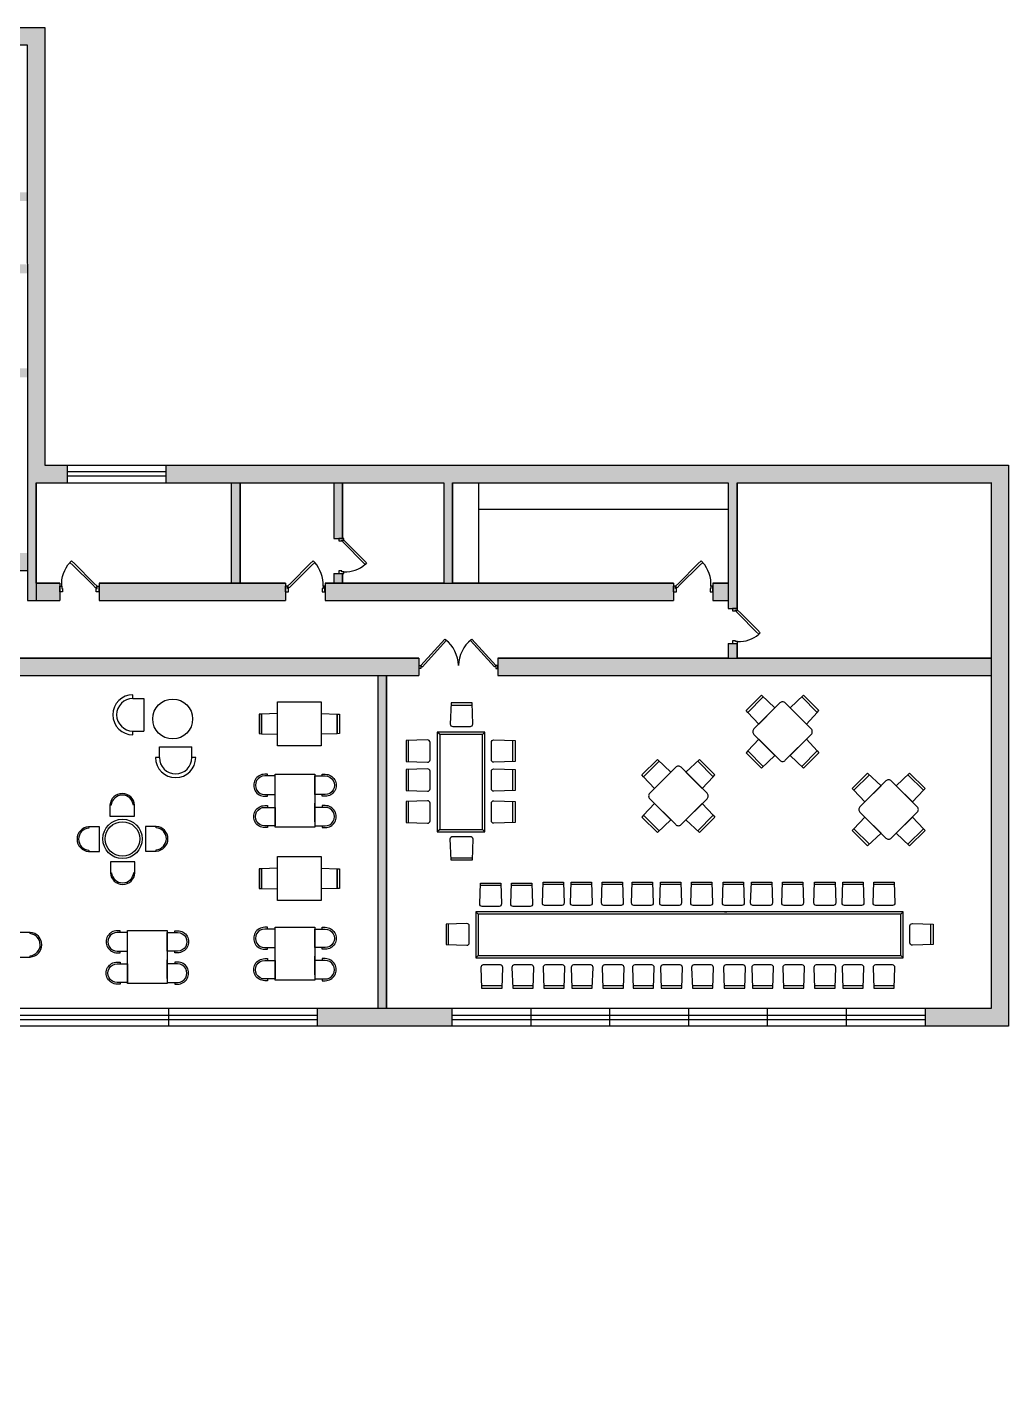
# Model space of a CAD drawing. Header units: millimetres. Extents: x 1 to 862718, y -200795 to 126771.
# Drawn here: x 637234 to 659632, y -110745 to -79486 of the extents above; entities that cross this region are included whole.
import ezdxf

# ---------------------------------------------------------------- set-up
doc = ezdxf.new("R2010")
doc.units = ezdxf.units.MM
doc.header["$MEASUREMENT"] = 0

# ---------------------------------------------------------------- blocks, each defined once
blk = doc.blocks.new('4 Person Round')
for points in [[(-258, 1610), (-258, 1389), (242, 1389), (242, 1610, 0.944965), (-258, 1610)], [(242, 1610), (217, 1609, 0.91722), (-233, 1607), (-258, 1610)], [(-691, 669), (-469, 669), (-469, 1169), (-691, 1169, 0.944965), (-691, 669)], [(-691, 1169), (-689, 1144, 0.91722), (-688, 694), (-691, 669)], [(683, 1177), (461, 1177), (461, 677), (683, 677, 0.944965), (683, 1177)], [(683, 677), (681, 702, 0.91722), (680, 1152), (683, 1177)], [(250, 236), (250, 458), (-250, 458), (-250, 236, 0.944965), (250, 236)], [(-250, 236), (-225, 238, 0.91722), (225, 239), (250, 236)]]:
    blk.add_lwpolyline(points, format="xyb")
for radius in [400, 350]:
    blk.add_circle((-4, 923), radius)
blk = doc.blocks.new('2 Person Dining')
for p, q in [((222, 1778), (-222, 1778)), ((-222, 1778), (222, 1778)), ((-222, 50), (222, 50)), ((222, 50), (-222, 50))]:
    blk.add_line(p, q)
for points in [[(-235, 1415), (-222, 1778), (-221, 1828), (221, 1828), (222, 1778), (235, 1415)], [(-235, 413), (-222, 50), (-221, 0), (221, 0), (222, 50), (235, 413)]]:
    blk.add_lwpolyline(points)
blk.add_lwpolyline([(-501, 1414), (499, 1414), (499, 414), (-501, 414)], close=True)
blk = doc.blocks.new('4 Person Square 04')
for p, q in [((-122, 974), (193, 1289)), ((193, 1289), (-122, 974)), ((974, 1289), (1289, 974)), ((1289, 974), (974, 1289)), ((-122, 193), (193, -122)), ((974, -122), (1289, 193))]:
    blk.add_line(p, q)
for points in [[(156, 1323), (430, 1067), (100, 737), (-122, 974), (-156, 1011)], [(1011, 1323), (737, 1067), (1067, 737), (1289, 974), (1323, 1011)], [(156, -156), (430, 100), (100, 430), (-122, 193), (-156, 156)], [(1011, -156), (737, 100), (1067, 430), (1289, 193), (1323, 156)]]:
    blk.add_lwpolyline(points, close=True)
blk.add_lwpolyline([(2, 639, 0.414214), (2, 528), (528, 2, 0.414214), (639, 2), (1165, 528, 0.414214), (1165, 639), (639, 1165, 0.414214), (528, 1165)], format="xyb", close=True)
blk = doc.blocks.new('4 Person Square 02')
for p, q in [((450, 1105), (450, 684)), ((-450, 119), (-450, 540)), ((450, 119), (450, 540)), ((450, 119), (450, 540))]:
    blk.add_line(p, q)
for points in [[(-617, 1155), (-617, 1194), (-683, 1194, 1.001343), (-683, 697), (-617, 697), (-617, 735)], [(617, 1155), (617, 1194), (683, 1194, -1.001343), (683, 697), (617, 697), (617, 735)], [(-617, 27), (-617, -11), (-683, -11, -1.001343), (-683, 486), (-617, 486), (-617, 447)], [(617, 27), (617, -11), (683, -11, 1.001343), (683, 486), (617, 486), (617, 447)]]:
    blk.add_lwpolyline(points, format="xyb")
for points in [[(-450, 735), (-450, 1155), (-617, 1155), (-683, 1155, 1.001587), (-683, 735)], [(450, 735), (450, 1155), (617, 1155), (683, 1155, -1.001587), (683, 735)], [(-450, 447), (-450, 27), (-617, 27), (-683, 27, -1.001587), (-683, 447)], [(450, 447), (450, 27), (617, 27), (683, 27, 1.001587), (683, 447)]]:
    blk.add_lwpolyline(points, format="xyb", close=True)
blk.add_lwpolyline([(450, 0), (-450, 0), (-450, 1200), (450, 1200)], close=True)
blk = doc.blocks.new('2 Person Round')
at = {"color": 0, "linetype": 'ByBlock'}
for p, q in [((-328, 822), (-250, 822)), ((-250, 822), (-250, 599)), ((423, 599), (-250, 599)), ((423, 822), (501, 822)), ((423, 822), (423, 599)), ((-797, 275), (-797, 354)), ((-797, 275), (-574, 275)), ((-574, 275), (-574, -398)), ((-797, -476), (-797, -398)), ((-797, -398), (-574, -398))]:
    blk.add_line(p, q, dxfattribs=at)
blk.add_circle((0, 0), 412, dxfattribs=at)
for centre, radius, start, end in [((86, 822), 415, 0, 180), ((86, 822), 336, 0, 180), ((-797, -61), 415, 90, 270), ((-797, -61), 336, 90, 270)]:
    blk.add_arc(centre, radius, start, end, dxfattribs=at)
blk = doc.blocks.new('8 Person Rec 01')
for p, q in [((-459, 2644), (-509, 2694)), ((441, 2644), (491, 2694)), ((-459, 644), (-509, 594)), ((441, 644), (491, 594))]:
    blk.add_line(p, q)
for points in [[(236, 2863), (221, 3311), (-221, 3311), (-236, 2863, 0.424007), (-186, 2811), (186, 2811, 0.424007)], [(-714, 2529), (-1162, 2514), (-1162, 2073), (-714, 2058, 0.424007), (-662, 2108), (-662, 2479, 0.424007)], [(679, 2529), (1128, 2514), (1128, 2073), (679, 2058, -0.424007), (628, 2108), (628, 2479, -0.424007)], [(-714, 1920), (-1162, 1905), (-1162, 1463), (-714, 1448, 0.424007), (-662, 1498), (-662, 1870, 0.424007)], [(679, 1920), (1128, 1905), (1128, 1463), (679, 1448, -0.424007), (628, 1498), (628, 1870, -0.424007)], [(-714, 1248), (-1162, 1233), (-1162, 791), (-714, 776, 0.424007), (-662, 826), (-662, 1198, 0.424007)], [(679, 1248), (1128, 1233), (1128, 791), (679, 776, -0.424007), (628, 826), (628, 1198, -0.424007)], [(236, 448), (221, 0), (-221, 0), (-236, 448, -0.424007), (-186, 500), (186, 500, -0.424007)]]:
    blk.add_lwpolyline(points, format="xyb", close=True)
for points in [[(-222, 3261), (223, 3261)], [(-1112, 2071), (-1112, 2516)], [(1078, 2071), (1078, 2516)], [(-1112, 1462), (-1112, 1907)], [(1078, 1462), (1078, 1907)], [(-1112, 790), (-1112, 1235)], [(1078, 790), (1078, 1235)], [(-222, 50), (223, 50)]]:
    blk.add_lwpolyline(points)
for points in [[(-509, 594), (491, 594), (491, 2694), (-509, 2694)], [(-459, 644), (441, 644), (441, 2644), (-459, 2644)]]:
    blk.add_lwpolyline(points, close=True)
blk = doc.blocks.new('door')
for p, q in [((156873, 58161), (156435, 57726)), ((156873, 58161), (156946, 58233)), ((156983, 58197), (156910, 58124)), ((156946, 58233), (156983, 58197)), ((156472, 57689), (156910, 58124)), ((156317, 57525), (156317, 57653)), ((156317, 57653), (156317, 57525)), ((156435, 57726), (156362, 57653)), ((156362, 57653), (156399, 57617)), ((156399, 57617), (156472, 57689)), ((157217, 57525), (157217, 57653)), ((157217, 57525), (157217, 57653))]:
    blk.add_line(p, q)
for points in [[(156362, 57653), (156317, 57653), (156317, 57525), (156382, 57525), (156382, 57589), (156382, 57602), (156362, 57602)], [(157172, 57653), (157172, 57602), (157153, 57602), (157153, 57589), (157153, 57525), (157217, 57525), (157217, 57653)]]:
    blk.add_lwpolyline(points, close=True)
blk.add_arc((156410, 57690), 763, 357.2313, 41.4937)
blk = doc.blocks.new('A$C7C735C75')
for p, q in [((328, 370), (25, 38)), ((43, 21), (346, 354)), ((346, 354), (328, 370)), ((654, 354), (672, 370)), ((957, 21), (654, 354)), ((672, 370), (975, 38)), ((0, 0), (0, 38)), ((0, 38), (25, 38)), ((25, 0), (0, 0)), ((25, 38), (43, 21)), ((25, 38), (25, 0)), ((975, 38), (957, 21)), ((975, 38), (975, 0)), ((1000, 38), (975, 38)), ((975, 0), (1000, 0)), ((1000, 0), (1000, 38))]:
    blk.add_line(p, q)
for centre, start, end in [((60, 21), 2.2071, 50.923), ((940, 21), 129.077, 177.7929)]:
    blk.add_arc(centre, 441, start, end)

msp = doc.modelspace()

# ---------------------------------------------------------------- hatches: boundary and pattern name
at = {"true_color": 0x636466}
h = msp.add_hatch(color=251, dxfattribs=at)
h.dxf.hatch_style = 1
h.paths.add_polyline_path([(659632, -89478.6), (640395, -89481.3), (640395, -89881.3), (659232, -89878.6), (659232, -101885.5), (657723.5, -101885.5), (657723.5, -102285.5), (659632, -102285.5)])
h.paths.add_polyline_path([(659232, -93885.5), (647972.5, -93885.5), (647972.5, -94285.5), (659232, -94285.5)], flags=17)
h.paths.add_polyline_path([(653432, -89879.5), (653232, -89879.5), (653232, -92749.5), (653432, -92749.5)], flags=17)
h.paths.add_polyline_path([(653232, -92172), (652883.5, -92172), (652883.5, -92572), (653232, -92572)], flags=17)
h.paths.add_polyline_path([(653432, -93549.5), (653232, -93549.5), (653232, -93885.5), (653432, -93885.5)], flags=17)
h.paths.add_polyline_path([(602863.5, -89485.5), (600832, -89485.5), (600832, -102285.5), (605350.6, -102285.5), (613810.3, -110745.2), (617578.4, -107531.3), (617294.6, -107247.6), (613831.9, -110201.1), (605716.3, -102085.5), (609529, -102085.5), (609706.2, -102262.8), (609847.7, -102121.3), (609611.8, -101885.5), (605516.3, -101885.5), (605516.3, -101885.5), (601232, -101885.5), (601232, -89885.5), (602863.5, -89885.5)])
h.paths.add_polyline_path([(613419.4, -105693.1), (610484.1, -102757.7), (610342.6, -102899.2), (615889.5, -108446), (616042.2, -108315.8)], flags=17)
h.paths.add_polyline_path([(617309.4, -102364.9), (617167.5, -102223.1), (615888.2, -103317.9), (616029.9, -103459.6)], flags=17)
h.paths.add_polyline_path([(614670.1, -104623), (614528.6, -104481.6), (613278.1, -105551.8), (613419.4, -105693.1)], flags=17)
h.paths.add_polyline_path([(617795.7, -102285.5), (620051, -102285.5), (620051, -101885.5), (617395.7, -101885.5), (613232, -97721.8), (613232, -94285.5), (623347.4, -94285.5), (623347.4, -93885.5), (613232, -93885.5), (613232, -93775.5), (612832, -93775.5), (612832, -97887.5), (619937.7, -104993.2), (618656.4, -106086.1), (618940.1, -106369.8), (620526.7, -105016.5)])
h.paths.add_polyline_path([(646172.5, -93885.5), (645189, -93885.5), (629455.6, -93885.5), (625147.4, -93885.5), (625147.4, -94285.5), (646172.5, -94285.5)])
h.paths.add_polyline_path([(645432, -94285.5), (645232, -94285.5), (645232, -101885.5), (645432, -101885.5)], flags=17)
h.paths.add_polyline_path([(646940.5, -89880.4), (646740.5, -89880.4), (646740.5, -92172), (646940.5, -92172)], flags=16)
h.paths.add_polyline_path([(637433.6, -89881.7), (637233.6, -89881.8), (637233.6, -92572), (637433.6, -92572)])
h.paths.add_polyline_path([(637971, -92172), (637433.6, -92172), (637433.6, -92572), (637971, -92572)])
h.paths.add_polyline_path([(646923.5, -101885.5), (643851, -101885.5), (643851, -102285.5), (646923.5, -102285.5)], flags=0)
h.paths.add_polyline_path([(605716.3, -95504.5), (605516.3, -95504.5), (605516.3, -95767), (601232, -95767), (601232, -95967), (605516.3, -95967), (605516.3, -97663.5), (605716.3, -97663.5)], flags=17)
h.paths.add_polyline_path([(605716.3, -98463.5), (605516.3, -98463.5), (605516.3, -98726), (601232, -98726), (601232, -98926), (605516.3, -98926), (605516.3, -100823), (605716.3, -100823)], flags=17)
h.paths.add_polyline_path([(605716.3, -93008), (605516.3, -93008), (605516.3, -94704.5), (605716.3, -94704.5)], flags=17)
h.paths.add_polyline_path([(608829, -92808), (601232, -92808), (601232, -93008), (605516.3, -93008), (605716.3, -93008), (608829, -93008)], flags=17)
h.paths.add_polyline_path([(610344.5, -89885.5), (610144.5, -89885.5), (610144.5, -92808), (609729, -92808), (609729, -93008), (610344.5, -93008)], flags=17)
h.paths.add_polyline_path([(605716.3, -101623), (605516.3, -101623), (605516.3, -101885.5), (605716.3, -101885.5)], flags=17)
h.paths.add_polyline_path([(619882.6, -91489.1), (617220.9, -91489.1), (616793.5, -91489.1), (616793.6, -91888.5), (619882.6, -91888)], flags=17)
h.paths.add_polyline_path([(623538, -91487.5), (621009.9, -91487.9), (621009.9, -91489.1), (620782.6, -91489.1), (620782.6, -91887.9), (623538.1, -91887.5)], flags=17)
h.paths.add_polyline_path([(624969, -91487.3), (624438, -91487.3), (624438.1, -91887.3), (624969.1, -91887.3)], flags=17)
h.paths.add_polyline_path([(624864, -84900), (613232, -84901.8), (613232, -85101.8), (617020.9, -85101.8), (624864, -85100)], flags=17)
h.paths.add_polyline_path([(624864, -85100), (624665, -85100.1), (624665, -91487.3), (624865, -91487.3)], flags=17)
h.paths.add_polyline_path([(627066.5, -85099.7), (626865.5, -85099.7), (626866.5, -91487), (627066.5, -91486.9)], flags=17)
h.paths.add_polyline_path([(637232.8, -84898.1), (626865.5, -84899.7), (626865.5, -85099.7), (627066.5, -85099.7), (637232.8, -85098.1)], flags=17)
h.paths.add_polyline_path([(630722.1, -85099.1), (630523, -85099.1), (630523, -91486.4), (630723, -91486.4)], flags=17)
h.paths.add_polyline_path([(634073, -85098.6), (633873, -85098.6), (633874, -91485.9), (634074, -91485.8)], flags=17)
h.paths.add_polyline_path([(635938.5, -87273), (634073.3, -87273.3), (634073.4, -87473.4), (635938.6, -87473.1)], flags=17)
h.paths.add_polyline_path([(637233.2, -87272.8), (636838.5, -87272.9), (636838.6, -87472.9), (637233.2, -87472.9)], flags=17)
h.paths.add_polyline_path([(637233.6, -91485.3), (636839.1, -91485.4), (636839.2, -91885.4), (637233.6, -91885.3)], flags=17)
h.paths.add_polyline_path([(635939.1, -91485.5), (633546.5, -91485.9), (633546.5, -91885.9), (635939.2, -91885.5)], flags=17)
h.paths.add_polyline_path([(632646.5, -91486.1), (630202.5, -91486.4), (630202.6, -91886.4), (632646.5, -91886.1)], flags=17)
h.paths.add_polyline_path([(629302.5, -91486.6), (626769, -91487), (626769.1, -91887), (629302.6, -91886.6)], flags=17)
h.paths.add_polyline_path([(617220.9, -88085.6), (619882, -88085.6), (619882, -87885.6), (617220.9, -87885.6), (617220.9, -85101.8), (617020.9, -85101.8), (617020.9, -87885.6), (617020.9, -88085.6), (617020.9, -91488.5), (617220.9, -91488.5)], flags=17)
h.paths.add_polyline_path([(621209.9, -85100.9), (621009.9, -85100.9), (621009.9, -87885.6), (620782, -87885.6), (620782, -88085.6), (621009.9, -88085.6), (621009.9, -91487.9), (621209.9, -91487.8)], flags=17)
h.paths.add_polyline_path([(617020.9, -87885.6), (616792.9, -87885.6), (616793, -88085.6), (617020.9, -88085.6)], flags=17)
h.paths.add_polyline_path([(615892.9, -87885.6), (613231.9, -87885.6), (613231.9, -88085.6), (615893, -88085.6)], flags=17)
h.paths.add_polyline_path([(617066, -83254.3), (613232, -83254.8), (613232, -83454.8), (617066, -83454.2)], flags=17)
h.paths.add_polyline_path([(622153, -83253.6), (617966, -83254.2), (617966, -83454.1), (622153, -83453.4)], flags=17)
h.paths.add_polyline_path([(618550.8, -79885.5), (618350.8, -79885.5), (618351.2, -83254.1), (618551.2, -83254.1)], flags=17)
h.paths.add_polyline_path([(624087, -83253.3), (623053, -83253.4), (623053, -83453.3), (624087, -83453.1)], flags=17)
h.paths.add_polyline_path([(623669.5, -79885.5), (623469.5, -79885.5), (623470, -83253.4), (623670, -83253.3)], flags=17)
h.paths.add_polyline_path([(634870.6, -83251.8), (624987, -83253.2), (624987, -83453), (634870.6, -83451.4)], flags=17)
h.paths.add_polyline_path([(637232.5, -83251.4), (636670.6, -83251.5), (636670.6, -83451.2), (637232.6, -83451.1)], flags=17)
h.paths.add_polyline_path([(629706.4, -82871.4), (629506.4, -82871.4), (629506.5, -83252.5), (629706.5, -83252.5)], flags=17)
h.paths.add_polyline_path([(629706, -79885.5), (629506, -79885.5), (629506.3, -81971.4), (629706.3, -81971.4)], flags=17)
h.paths.add_polyline_path([(621234, -98387.7), (621914, -98387.7), (621914, -97505.9), (621234, -97505.9)], flags=25)
h.paths.add_polyline_path([(624268.5, -93394.7), (624748.5, -93394.7), (624748.5, -92512.9), (624268.5, -92512.9)], flags=9)
h.paths.add_polyline_path([(609160.2, -97668.2), (609640.2, -97668.2), (609640.2, -96786.4), (609160.2, -96786.4)], flags=25)
h.paths.add_polyline_path([(605342.5, -91706.2), (605822.5, -91706.2), (605822.5, -90824.4), (605342.5, -90824.4)], flags=25)
h.paths.add_polyline_path([(603035, -94706.7), (603515, -94706.7), (603515, -93824.9), (603035, -93824.9)], flags=25)
h.paths.add_polyline_path([(603015.5, -100768.2), (603495.5, -100768.2), (603495.5, -99886.4), (603015.5, -99886.4)], flags=24)
h.paths.add_polyline_path([(602964, -97811.7), (603484, -97811.7), (603484, -96929.9), (602964, -96929.9)], flags=25)
h.paths.add_polyline_path([(616456, -105868.7), (616856, -105868.7), (616856, -104986.9), (616456, -104986.9)], flags=25)
h.paths.add_polyline_path([(611232.5, -106487.7), (611712.5, -106487.7), (611712.5, -105605.9), (611232.5, -105605.9)], flags=24)
h.paths.add_polyline_path([(636670, -79485.5), (636670.1, -79885.5), (637232, -79885.5), (637233.6, -89881.8), (637433.6, -89881.7), (638137.8, -89881.6), (638137.8, -89481.6), (637633.5, -89481.7), (637631.9, -79485.5)])
h.paths.add_polyline_path([(634870.1, -79885.5), (634870, -79485.5), (612832.1, -79485.5), (612830.7, -89485.5), (607068, -89485.5), (607068, -89885.5), (612832, -89885.5), (612832, -91975.5), (613232, -91975.5), (613232, -91889.1), (615893.6, -91888.7), (615893.5, -91489.1), (613231.9, -91489.1), (613231.9, -88085.6), (613232, -79885.5)])
h.paths.add_polyline_path([(644027.5, -92172), (644027.5, -92572), (651983.5, -92572), (651983.5, -92172)])
h.paths.add_polyline_path([(643127.5, -92572), (643127.5, -92172), (638871, -92172), (638871, -92572)])
h = msp.add_hatch(color=251, dxfattribs=at)
h.dxf.hatch_style = 1
h.paths.add_polyline_path([(636670, -79485.5), (636670, -79885.5), (637232, -79885.5), (637233.6, -89881.8), (638137.8, -89881.6), (638137.8, -89481.6), (637633.5, -89481.7), (637631.9, -79485.5)])
h = msp.add_hatch(color=251, dxfattribs=at)
h.dxf.hatch_style = 1
h.paths.add_polyline_path([(642087, -89881.8), (641887, -89881.8), (641887, -92172), (642087, -92172)])
h.paths.add_polyline_path([(644225.5, -91152), (644425.5, -91152), (644425.5, -89881.8), (644225.5, -89881.8)])
h.paths.add_polyline_path([(644425.5, -91952), (644225.5, -91952), (644225.5, -92172), (644425.5, -92172)])
h = msp.add_hatch(dxfattribs=at)
h.set_pattern_fill('ANSI31', color=251)
h.set_pattern_definition([(45, (0, -88392), (-0.088388347648, 0.088388347648), [])])
h.paths.add_polyline_path([(646923.5, -101885.5), (643851, -101885.5), (643851, -102285.5), (646923.5, -102285.5)])

# ---------------------------------------------------------------- linework, layer by layer
at = {"color": 18, "true_color": 0x000000}
for p, q in [((638137.8, -89481.6), (638137.8, -89873.5)), ((640395, -89481.3), (640395, -89873.5)), ((637233.6, -89881.8), (637233.6, -92572)), ((637433.6, -89881.8), (637433.6, -92572)), ((641887, -89881.8), (641887, -92172)), ((642087, -89881.8), (642087, -92172)), ((644225.5, -89881.8), (644225.5, -91152)), ((644425.5, -89881.8), (644425.5, -91152)), ((646740.5, -89885.5), (646740.5, -92172)), ((646940.5, -89885.5), (646940.5, -92172)), ((646940.5, -89885.5), (646940.5, -90485.5)), ((647540.5, -92172), (647540.5, -89885.5)), ((653232, -89885.5), (653232, -92749.5)), ((653432, -89885.5), (653432, -92749.5)), ((647540.5, -90485.5), (653232, -90485.5)), ((644225.5, -91152), (644425.5, -91152)), ((637433.6, -92172), (637971, -92172)), ((637971, -92172), (637971, -92572)), ((638871, -92172), (638871, -92572)), ((638871, -92172), (643127.5, -92172)), ((643127.5, -92172), (643127.5, -92572)), ((644027.5, -92172), (644027.5, -92572)), ((644027.5, -92172), (651983.5, -92172)), ((644225.5, -91952), (644425.5, -91952)), ((644225.5, -91952), (644225.5, -92172)), ((644425.5, -91952), (644425.5, -92172)), ((646940.5, -92172), (647540.5, -92172)), ((651983.5, -92172), (651983.5, -92572)), ((652883.5, -92172), (652883.5, -92572)), ((652883.5, -92172), (653232, -92172)), ((637233.6, -92572), (637971, -92572)), ((638871, -92572), (643127.5, -92572)), ((644027.5, -92572), (651983.5, -92572)), ((652883.5, -92572), (653232, -92572)), ((653232, -92749.5), (653432, -92749.5)), ((653232, -93549.5), (653432, -93549.5)), ((653232, -93549.5), (653232, -93885.5)), ((653232, -93685.5), (653233.5, -93685.5)), ((653432, -93549.5), (653432, -93885.5)), ((629455.6, -93885.5), (645189, -93885.5)), ((645189, -93885.5), (646172.5, -93885.5)), ((646172.5, -93885.5), (646172.5, -94285.5)), ((647972.5, -93885.5), (647972.5, -94285.5)), ((647972.5, -93885.5), (659232, -93885.5)), ((653232, -93885.5), (653233.6, -93885.5)), ((653232, -93885.5), (653233.6, -93885.5)), ((625147.4, -94285.5), (646172.5, -94285.5)), ((645232, -94285.5), (645232, -101885.5)), ((645432, -94285.5), (645432, -101885.5)), ((647972.5, -94285.5), (659232, -94285.5)), ((647470.4, -99674.7), (647470.4, -100729)), ((653145.8, -99674.7), (653198.4, -99674.7)), ((647523.1, -99727.4), (647523, -100676.4)), ((640451, -101885.5), (640451, -102285.5)), ((642196.8, -101883), (642196.8, -101885.5)), ((643851, -101885.5), (643851, -102285.5)), ((644454, -101883), (644454, -101885.5)), ((646923.5, -101885.5), (646923.5, -102285.5)), ((648723.5, -101885.5), (648723.5, -102285.5)), ((650523.5, -101885.5), (650523.5, -102285.5)), ((652323.5, -101885.5), (652323.5, -102285.5)), ((654123.5, -101885.5), (654123.5, -102285.5)), ((655923.5, -101885.5), (655923.5, -102285.5)), ((657723.5, -101885.5), (657723.5, -102285.5)), ((646147.8, -102285.5), (646147.8, -102286.5))]:
    msp.add_line(p, q, dxfattribs=at)
at = {"color": 152, "true_color": 0x2776bb}
for p, q in [((638137.8, -89623.5), (640395, -89623.5)), ((638137.8, -89723.5), (640395, -89723.5)), ((620051, -102035.5), (643851, -102035.5)), ((620051, -102135.5), (643851, -102135.5)), ((646923.5, -102036.5), (657723.5, -102036.5)), ((646923.5, -102136.5), (657723.5, -102136.5))]:
    msp.add_line(p, q, dxfattribs=at)
for p, q in [((647523.1, -99727.4), (647470.4, -99674.7)), ((657175, -99727.4), (657227.7, -99674.7)), ((647523.1, -100676.3), (647470.4, -100729)), ((657175, -100676.3), (657227.7, -100729))]:
    msp.add_line(p, q)
at = {"color": 18, "true_color": 0x000000}
for points in [[(636670, -79485.5), (637631.9, -79485.5), (637633.5, -89481.7), (659632, -89478.6), (659632, -102285.5), (617795.7, -102285.5), (620526.7, -105016.5), (618940.1, -106369.8)], [(636670.1, -79885.5), (637232, -79885.5), (637233.6, -89881.8)], [(659232, -89878.6), (659232, -101885.5), (617395.7, -101885.5)], [(637971, -92172), (637433.6, -92172), (637433.6, -89881.8), (646740.5, -89881.8), (646740.5, -92172), (644027.5, -92172)], [(637971, -92172), (637433.6, -92172), (637433.6, -89881.8), (641887, -89881.8), (641887, -92172), (638871, -92172)], [(643127.5, -92172), (642087, -92172), (642087, -89881.8), (644225.5, -89881.8), (644225.5, -91152)], [(644425.5, -91152), (644425.5, -89881.8), (646740.5, -89881.8), (646740.5, -92172), (644425.5, -92172), (644425.5, -91952)], [(651983.5, -92172), (646940.5, -92172), (646940.5, -89885.5), (653232, -89885.5), (653232, -92172), (652883.5, -92172)], [(653432, -92749.5), (653432, -89885.5), (659232, -89885.5), (659232, -93885.5), (653432, -93885.5), (653432, -93549.5)], [(636839.2, -91885.4), (637233.6, -91885.3), (637233.6, -92572), (637971, -92572)], [(643127.5, -92172), (638871, -92172)], [(644225.5, -91952), (644225.5, -92172), (644027.5, -92172)], [(638871, -92572), (643127.5, -92572)], [(644027.5, -92572), (651983.5, -92572)], [(652883.5, -92572), (653232, -92572), (653232.2, -92749.5)], [(653233.2, -93549.5), (653233.6, -93885.5), (647972.5, -93885.5)], [(646172.5, -93885.5), (625147.4, -93885.5)], [(647972.5, -94285.5), (659232, -94285.5), (659232, -101885.5), (645432, -101885.5), (645432, -94285.5), (646172.5, -94285.5)]]:
    msp.add_lwpolyline(points, dxfattribs=at)
for points in [[(647558.6, -99498.7), (647574.4, -99026), (648040, -99026), (648055.8, -99498.7, -0.4240071), (648003.1, -99553.2), (647611.3, -99553.2, -0.4240071)], [(648267.1, -99498.7), (648282.9, -99026), (648748.6, -99026), (648764.3, -99498.7, -0.4240071), (648711.6, -99553.2), (648319.8, -99553.2, -0.4240071)], [(648988.4, -99476.7), (649004.1, -99004), (649469.8, -99004), (649485.5, -99476.7, -0.4240071), (649432.8, -99531.2), (649041.1, -99531.2, -0.4240071)], [(649631, -99476.7), (649646.7, -99004), (650112.4, -99004), (650128.1, -99476.7, -0.4240071), (650075.5, -99531.2), (649683.7, -99531.2, -0.4240071)], [(650339.5, -99476.7), (650355.2, -99004), (650820.9, -99004), (650836.7, -99476.7, -0.4240071), (650784, -99531.2), (650392.2, -99531.2, -0.4240071)], [(651024.1, -99476.7), (651039.8, -99004), (651505.5, -99004), (651521.2, -99476.7, -0.4240071), (651468.6, -99531.2), (651076.8, -99531.2, -0.4240071)], [(651666.7, -99476.7), (651682.4, -99004), (652148.1, -99004), (652163.8, -99476.7, -0.4240071), (652111.2, -99531.2), (651719.4, -99531.2, -0.4240071)], [(652375.2, -99476.7), (652390.9, -99004), (652856.6, -99004), (652872.4, -99476.7, -0.4240071), (652819.7, -99531.2), (652427.9, -99531.2, -0.4240071)], [(653101.2, -99476.7), (653116.9, -99004), (653582.6, -99004), (653598.3, -99476.7, -0.4240071), (653545.6, -99531.2), (653153.8, -99531.2, -0.4240071)], [(653743.8, -99476.7), (653759.5, -99004), (654225.2, -99004), (654240.9, -99476.7, -0.4240071), (654188.2, -99531.2), (653796.4, -99531.2, -0.4240071)], [(654452.3, -99476.7), (654468, -99004), (654933.7, -99004), (654949.4, -99476.7, -0.4240071), (654896.8, -99531.2), (654505, -99531.2, -0.4240071)], [(655187.7, -99476.7), (655203.5, -99004), (655669.1, -99004), (655684.9, -99476.7, -0.4240071), (655632.2, -99531.2), (655240.4, -99531.2, -0.4240071)], [(655830.3, -99476.7), (655846.1, -99004), (656311.7, -99004), (656327.5, -99476.7, -0.4240071), (656274.8, -99531.2), (655883, -99531.2, -0.4240071)], [(656538.8, -99476.7), (656554.6, -99004), (657020.2, -99004), (657036, -99476.7, -0.4240071), (656983.3, -99531.2), (656591.5, -99531.2, -0.4240071)], [(647265.5, -99944.3), (646792.9, -99960.1), (646792.9, -100425.7), (647265.5, -100441.5, 0.4240071), (647320, -100388.8), (647320, -99997, 0.4240071)], [(657434.3, -99944.3), (657907, -99960.1), (657907, -100425.7), (657434.3, -100441.5, -0.4240071), (657379.9, -100388.8), (657379.9, -99997, -0.4240071)], [(647587.1, -100945.4), (647602.8, -101418), (648068.5, -101418), (648084.2, -100945.4, 0.4240071), (648031.6, -100890.9), (647639.8, -100890.9, 0.4240071)], [(648295.6, -100945.4), (648311.4, -101418), (648777, -101418), (648792.8, -100945.4, 0.4240071), (648740.1, -100890.9), (648348.3, -100890.9, 0.4240071)], [(649005.2, -100945.4), (649020.9, -101418), (649486.6, -101418), (649502.3, -100945.4, 0.4240071), (649449.7, -100890.9), (649057.9, -100890.9, 0.4240071)], [(649647.8, -100945.4), (649663.5, -101418), (650129.2, -101418), (650144.9, -100945.4, 0.4240071), (650092.3, -100890.9), (649700.5, -100890.9, 0.4240071)], [(650356.3, -100945.4), (650372.1, -101418), (650837.7, -101418), (650853.5, -100945.4, 0.4240071), (650800.8, -100890.9), (650409, -100890.9, 0.4240071)], [(651045.6, -100945.4), (651061.4, -101418), (651527, -101418), (651542.8, -100945.4, 0.4240071), (651490.1, -100890.9), (651098.3, -100890.9, 0.4240071)], [(651688.2, -100945.4), (651704, -101418), (652169.6, -101418), (652185.4, -100945.4, 0.4240071), (652132.7, -100890.9), (651740.9, -100890.9, 0.4240071)], [(652396.7, -100945.4), (652412.5, -101418), (652878.1, -101418), (652893.9, -100945.4, 0.4240071), (652841.2, -100890.9), (652449.4, -100890.9, 0.4240071)], [(653126.2, -100945.4), (653141.9, -101418), (653607.6, -101418), (653623.3, -100945.4, 0.4240071), (653570.6, -100890.9), (653178.8, -100890.9, 0.4240071)], [(653768.8, -100945.4), (653784.5, -101418), (654250.2, -101418), (654265.9, -100945.4, 0.4240071), (654213.2, -100890.9), (653821.4, -100890.9, 0.4240071)], [(654477.3, -100945.4), (654493, -101418), (654958.7, -101418), (654974.4, -100945.4, 0.4240071), (654921.7, -100890.9), (654530, -100890.9, 0.4240071)], [(655187.7, -100945.4), (655203.5, -101418), (655669.1, -101418), (655684.9, -100945.4, 0.4240071), (655632.2, -100890.9), (655240.4, -100890.9, 0.4240071)], [(655830.3, -100945.4), (655846.1, -101418), (656311.7, -101418), (656327.5, -100945.4, 0.4240071), (656274.8, -100890.9), (655883, -100890.9, 0.4240071)], [(656538.8, -100945.4), (656554.6, -101418), (657020.2, -101418), (657036, -100945.4, 0.4240071), (656983.3, -100890.9), (656591.5, -100890.9, 0.4240071)]]:
    msp.add_lwpolyline(points, format="xyb", close=True)
for points in [[(648041.8, -99078.7), (647572.6, -99078.7)], [(648750.3, -99078.7), (648281.1, -99078.7)], [(649471.5, -99056.7), (649002.4, -99056.7)], [(650114.1, -99056.7), (649645, -99056.7)], [(650822.7, -99056.7), (650353.5, -99056.7)], [(651507.2, -99056.7), (651038.1, -99056.7)], [(652149.8, -99056.7), (651680.7, -99056.7)], [(652858.4, -99056.7), (652389.2, -99056.7)], [(653584.3, -99056.7), (653115.2, -99056.7)], [(654226.9, -99056.7), (653757.8, -99056.7)], [(654935.4, -99056.7), (654466.3, -99056.7)], [(655670.9, -99056.7), (655201.7, -99056.7)], [(656313.5, -99056.7), (655844.3, -99056.7)], [(657022, -99056.7), (656552.8, -99056.7)], [(646845.6, -100427.5), (646845.6, -99958.3)], [(647523, -100676.3), (657175, -100676.3), (657175, -99727.4), (647523, -99727.4)], [(657854.3, -100427.5), (657854.3, -99958.3)], [(648070.2, -101365.3), (647601.1, -101365.3)], [(648778.8, -101365.3), (648309.6, -101365.3)], [(649488.3, -101365.3), (649019.2, -101365.3)], [(650130.9, -101365.3), (649661.8, -101365.3)], [(650839.5, -101365.3), (650370.3, -101365.3)], [(651528.8, -101365.3), (651059.6, -101365.3)], [(652171.4, -101365.3), (651702.2, -101365.3)], [(652879.9, -101365.3), (652410.7, -101365.3)], [(653609.3, -101365.3), (653140.2, -101365.3)], [(654251.9, -101365.3), (653782.8, -101365.3)], [(654960.4, -101365.3), (654491.3, -101365.3)], [(655670.9, -101365.3), (655201.7, -101365.3)], [(656313.5, -101365.3), (655844.3, -101365.3)], [(657022, -101365.3), (656552.8, -101365.3)]]:
    msp.add_lwpolyline(points)
msp.add_lwpolyline([(657227.7, -100729), (657227.7, -99674.7), (647470.4, -99674.7), (647470.4, -100729)], close=True)

# ---------------------------------------------------------------- block references
for name, p, xscale, yscale, zscale, rotation in [('door', (593165, 47924.2), 0.8897077240456379, 0.8897077240456379, 0.8897077240456379, 270), ('door', (602259.7, 46033.6), 0.8878288692363119, 0.8878288692363119, 0.8878288692363119, 270), ('2 Person Round', (640550.4, -95274.6), 1.10477880283242, 1.10477880283242, 1.10477880283242, 90), ('2 Person Dining', (642526, -95387.9), 1.001907159025102, 1.001907159025102, 1.001907159025102, 270), ('2 Person Dining', (642526, -98919.8), 1.001907159025102, 1.001907159025102, 1.001907159025102, 270)]:
    msp.add_blockref(name, p, dxfattribs=dict(xscale=xscale, yscale=yscale, zscale=zscale, rotation=rotation))
at = {"xscale": -1}
msp.add_blockref('door', (795188.3, -149896.9), dxfattribs=at)
for p in [(486810.1, -149896.9), (495666.1, -149896.9)]:
    msp.add_blockref('door', p)
for name, p, xscale, yscale, zscale in [('A$C7C735C75', (646173, -94119.2), 1.799512586105673, 1.799512586105673, 1.799512586105673), ('8 Person Rec 01', (647143.5, -98497.7), 1.085601845380815, 1.085601845380815, 1.085601845380815), ('4 Person Square 04', (653815, -96219.9), 1.124942852356585, 1.124942852356585, 1.124942852356585), ('4 Person Square 04', (651438.4, -97688.4, -135.5), 1.124942852356585, 1.124942852356585, 1.124942852356585), ('4 Person Square 02', (643341.6, -97743.9), 1.010784897898577, 1.010784897898577, 1.010784897898577), ('4 Person Square 04', (656236, -97997.9, -67.7), 1.124942852356585, 1.124942852356585, 1.124942852356585), ('4 Person Round', (639408.7, -99050.9), 1.123809906208018, 1.123809906208018, 1.123809906208018), ('4 Person Round', (636529.4, -101470.1), 1.123809906208018, 1.123809906208018, 1.123809906208018), ('4 Person Square 02', (643341.6, -101238), 1.010784897898577, 1.010784897898577, 1.010784897898577), ('4 Person Square 02', (639973.1, -101316.8), 1.010784897898577, 1.010784897898577, 1.010784897898577)]:
    msp.add_blockref(name, p, dxfattribs=dict(xscale=xscale, yscale=yscale, zscale=zscale))

doc.saveas('drawing.dxf')
